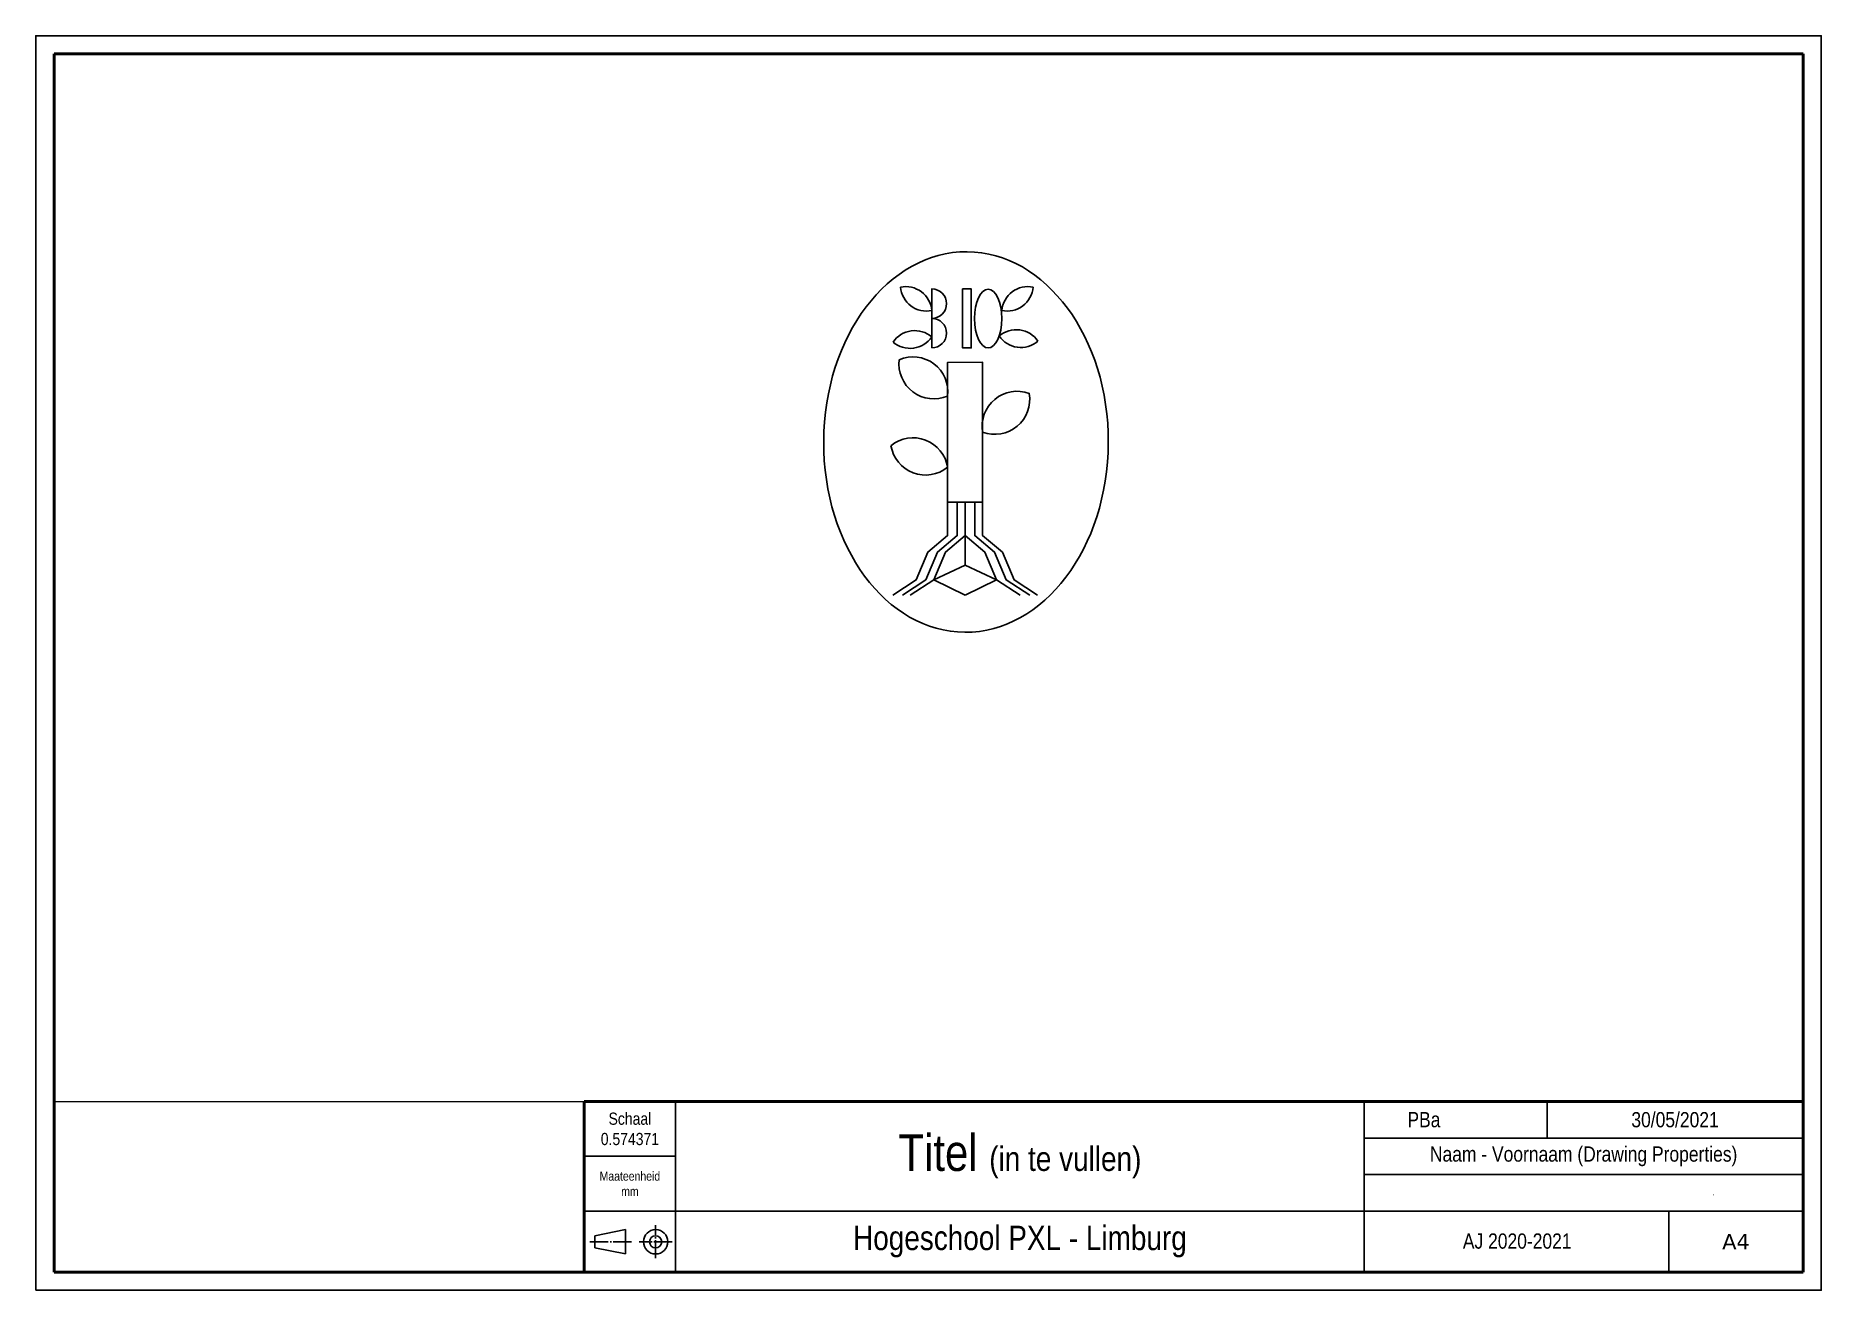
# Paper-space layout 'Landscape A4 (VP-DWGtoPDF)' of a CAD drawing. Header units: millimetres. Extents: x 29 to 322, y 20 to 226.
# The model-space entities are those that its viewports show. They can reach past a viewport. Long polylines and large blocks are cut down to what shows.
import ezdxf

# ---------------------------------------------------------------- set-up
doc = ezdxf.new("R2010")
doc.units = ezdxf.units.MM
doc.header["$LTSCALE"] = 0.5
doc.linetypes.add('ACAD_ISO04W100', pattern=[30, 24, -3, 0, -3])
doc.layers.get('0').update_dxf_attribs({"color": 250})
for name, color, linetype, plot in [('00 Niet printen', 212, 'Continuous', False), ('Uitgeverij', 7, 'Continuous', False), ('VP Hidden', 252, 'Continuous', False)]:
    doc.layers.add(name, color=color, linetype=linetype, plot=plot)
doc.layers.add('Kader', color=7, linetype='Continuous')
doc.styles.add('A3NCAD Technic', font='technic_.ttf')
doc.styles.get("Standard").update_dxf_attribs({"font": 'verdana.ttf'})
doc.styles.add('Technic', font='technic_.ttf')

# ---------------------------------------------------------------- blocks, each defined once
blk = doc.blocks.new('*U26')
at = {"linetype": 'Continuous', "insert": (0, 0), "char_height": 4, "attachment_point": 5, "style": 'Technic'}
blk.add_mtext_dynamic_manual_height_columns('Hogeschool PXL - Limburg', width=113, gutter_width=12.5, heights=[0], dxfattribs=at)
blk = doc.blocks.new('*U28')
at = {"linetype": 'Continuous', "insert": (-0.18, -0.05), "char_height": 2.5, "width": 49.5442, "attachment_point": 5, "style": 'Technic'}
blk.add_mtext('AJ 2020-2021', dxfattribs=at)
blk = doc.blocks.new('*U29')
at = {"lineweight": 30, "insert": (0, 0), "char_height": 2.5, "width": 72, "attachment_point": 5, "style": 'Technic'}
blk.add_mtext('Naam - Voornaam (Drawing Properties)', dxfattribs=at)
blk = doc.blocks.new('*U27')
at = {"linetype": 'Continuous', "insert": (-7.91, 0.01), "char_height": 2.5, "attachment_point": 4, "style": 'Technic'}
blk.add_mtext_dynamic_manual_height_columns('PBa ', width=11.7286, gutter_width=12.5, heights=[0], dxfattribs=at)
blk = doc.blocks.new('*U33')
at = {"linetype": 'Continuous', "insert": (0, 0), "char_height": 2.5, "attachment_point": 5, "style": 'Technic'}
blk.add_mtext_dynamic_manual_height_columns('30/05/2021', width=16.6697, gutter_width=12.5, heights=[0], dxfattribs=at)
blk = doc.blocks.new('*U14')
at = {"color": 7, "linetype": 'Continuous', "insert": (20.28, 0.11), "char_height": 1, "attachment_point": 1, "style": 'Technic'}
blk.add_mtext_dynamic_manual_height_columns('.', width=33.7428, gutter_width=12.5, heights=[0], dxfattribs=at)
blk = doc.blocks.new('*U18')
at = {"layer": 'Kader', "lineweight": -3}
for p, q in [((-6.35, 0.98), (-1.35, 1.98)), ((-6.35, -0.02), (-6.35, 0.98)), ((-1.35, -0.02), (-1.35, 1.98)), ((-6.35, -0.02), (-6.35, -1.02)), ((-6.35, -1.02), (-1.35, -2.02)), ((-1.35, -0.02), (-1.35, -2.02))]:
    blk.add_line(p, q, dxfattribs=at)
at = {"layer": 'Kader', "linetype": 'ACAD_ISO04W100', "lineweight": -3, "ltscale": 0.25}
for p, q in [((3.61, -2.73), (3.61, 2.71)), ((-0.35, -0.02), (-7.39, -0.02)), ((6.33, -0.01), (0.89, -0.01))]:
    blk.add_line(p, q, dxfattribs=at)
at = {"layer": 'Kader', "lineweight": -3}
for radius in [2, 1]:
    blk.add_circle((3.61, -0.02), radius, dxfattribs=at)
blk = doc.blocks.new('*U31')
at = {"layer": 'Kader', "linetype": 'Continuous', "insert": (7.5, -4.5), "char_height": 1.5, "width": 15, "attachment_point": 5, "style": 'Technic'}
blk.add_mtext('Maateenheid\\Pmm', dxfattribs=at)

msp = doc.modelspace()

# ---------------------------------------------------------------- linework, layer by layer
at = {"linetype": 'Continuous'}
msp.add_line((220.47, 160.56), (220.47, 152.06), dxfattribs=at)
for points in [[(201.99, 231.58, 0.447214), (210.94, 224.88, 0.447214)], [(210.94, 214.22, 1), (210.94, 222.64, 1), (210.94, 231.06)], [(239.89, 231.58, -0.447214), (230.94, 224.88, -0.447214)], [(241.26, 216.12, -0.447214), (230.18, 217.61, -0.447214)], [(199.86, 215.86, 0.447214), (210.94, 217.35, 0.447214)], [(201.61, 210.84, 0.57735), (215.47, 200.45, 0.57735)], [(225.47, 190.11, 0.57735), (238.78, 201.19, 0.57735)], [(199.28, 186.25, 0.57735), (215.47, 180.1, 0.57735)]]:
    msp.add_lwpolyline(points, format="xyb", close=True, dxfattribs=at)
for points in [[(219.69, 231.06), (222.19, 231.06), (222.19, 214.2), (219.69, 214.25)], [(215.47, 170.11), (225.47, 170.11), (225.47, 210.11), (215.47, 210.06)], [(220.47, 143.55), (229.46, 147.87), (220.47, 152.06), (211.49, 147.87)]]:
    msp.add_lwpolyline(points, close=True, dxfattribs=at)
for points in [[(215.47, 170.11), (215.47, 160.56), (209.84, 155.82), (206.49, 147.87), (199.79, 143.55)], [(218.21, 170.11), (218.21, 160.56), (212.57, 155.82), (209.23, 147.87), (202.53, 143.55)], [(204.79, 143.55), (211.49, 147.87), (214.84, 155.82), (220.47, 160.56), (220.47, 170.11), (220.47, 160.56), (226.11, 155.82), (229.46, 147.87), (236.15, 143.55)], [(223.23, 170.11), (223.23, 160.56), (228.87, 155.82), (232.22, 147.87), (238.91, 143.55)], [(225.47, 170.11), (225.47, 160.56), (231.11, 155.82), (234.46, 147.87), (241.15, 143.55)]]:
    msp.add_lwpolyline(points, dxfattribs=at)
for centre, major_axis, ratio in [((220.71, 187.3), (-0.29, -54.39), 0.747591), ((227.04, 222.59), (0, -8.4), 0.464886)]:
    msp.add_ellipse(centre, major_axis=major_axis, ratio=ratio, dxfattribs=at)

psp = doc.layouts.new('Landscape A4 (VP-DWGtoPDF)')

# ---------------------------------------------------------------- linework, layer by layer
at = {"layer": '00 Niet printen', "linetype": 'Continuous'}
psp.add_lwpolyline([(28.51, 19.82), (321.51, 19.82), (321.51, 225.82), (28.51, 225.82)], close=True, dxfattribs=at)
at = {"layer": 'Kader', "lineweight": 50}
for p, q in [((31.51, 22.82), (31.51, 222.82)), ((31.51, 222.82), (318.51, 222.82)), ((318.51, 22.82), (318.51, 222.82)), ((318.51, 50.82), (118.51, 50.82)), ((118.51, 50.82), (118.51, 22.82)), ((318.51, 22.82), (31.51, 22.82))]:
    psp.add_line(p, q, dxfattribs=at)
at = {"layer": 'Kader', "lineweight": 30}
for p, q in [((133.51, 22.82), (133.51, 50.82)), ((246.51, 22.82), (246.51, 50.82)), ((276.51, 44.82), (276.51, 50.82)), ((318.51, 22.82), (318.51, 50.82)), ((318.51, 44.82), (246.51, 44.82)), ((318.51, 38.82), (246.51, 38.82)), ((133.51, 32.82), (318.51, 32.82)), ((296.51, 22.82), (296.51, 32.82))]:
    psp.add_line(p, q, dxfattribs=at)
at = {"layer": 'Kader', "linetype": 'Continuous', "lineweight": 30}
for p, q in [((118.51, 41.82), (133.51, 41.82)), ((133.51, 32.82), (118.51, 32.82))]:
    psp.add_line(p, q, dxfattribs=at)

# ---------------------------------------------------------------- block references
at = {"linetype": 'Continuous'}
psp.add_blockref('*U31', (118.51, 41.82), dxfattribs=at)
at = {"layer": 'Kader', "linetype": 'Continuous'}
for name, p in [('*U27', (261.51, 47.82)), ('*U33', (297.51, 47.82)), ('*U29', (282.51, 41.82)), ('*U26', (190.01, 27.82)), ('*U28', (271.79, 27.94))]:
    psp.add_blockref(name, p, dxfattribs=at)
at = {"layer": 'Kader', "linetype": 'Continuous', "lineweight": -3}
psp.add_blockref('*U18', (126.62, 27.81), dxfattribs=at)
at = {"layer": 'Uitgeverij', "linetype": 'Continuous'}
psp.add_blockref('*U14', (283.37, 36.32), dxfattribs=at)

# ---------------------------------------------------------------- texts
at = {"linetype": 'Continuous', "insert": (126.01, 46.32), "char_height": 2, "attachment_point": 5, "style": 'A3NCAD Technic'}
psp.add_mtext_dynamic_manual_height_columns('Schaal\\P0.574371', width=15, gutter_width=12.5, heights=[0], dxfattribs=at)
at = {"layer": 'Kader', "insert": (190.01, 41.82), "char_height": 6, "width": 113, "attachment_point": 5}
psp.add_mtext('{\\fTechnic|b0|i0|c2|p2;Titel \\H0.66667x;(in te vullen)}', dxfattribs=at)
at = {"layer": 'Kader', "lineweight": 30, "insert": (307.51, 27.82), "char_height": 2.5, "width": 22, "attachment_point": 5}
psp.add_mtext('{\\fVerdana|b0|i0|c0|p34;A4}', dxfattribs=at)

# ---------------------------------------------------------------- viewports
at = {"layer": 'VP Hidden', "linetype": 'Continuous'}
psp.add_viewport(center=(175.01, 136.82), size=(287, 172), view_center_point=(210, 148.5), view_height=299.4579, dxfattribs=at)

doc.saveas('drawing.dxf')
